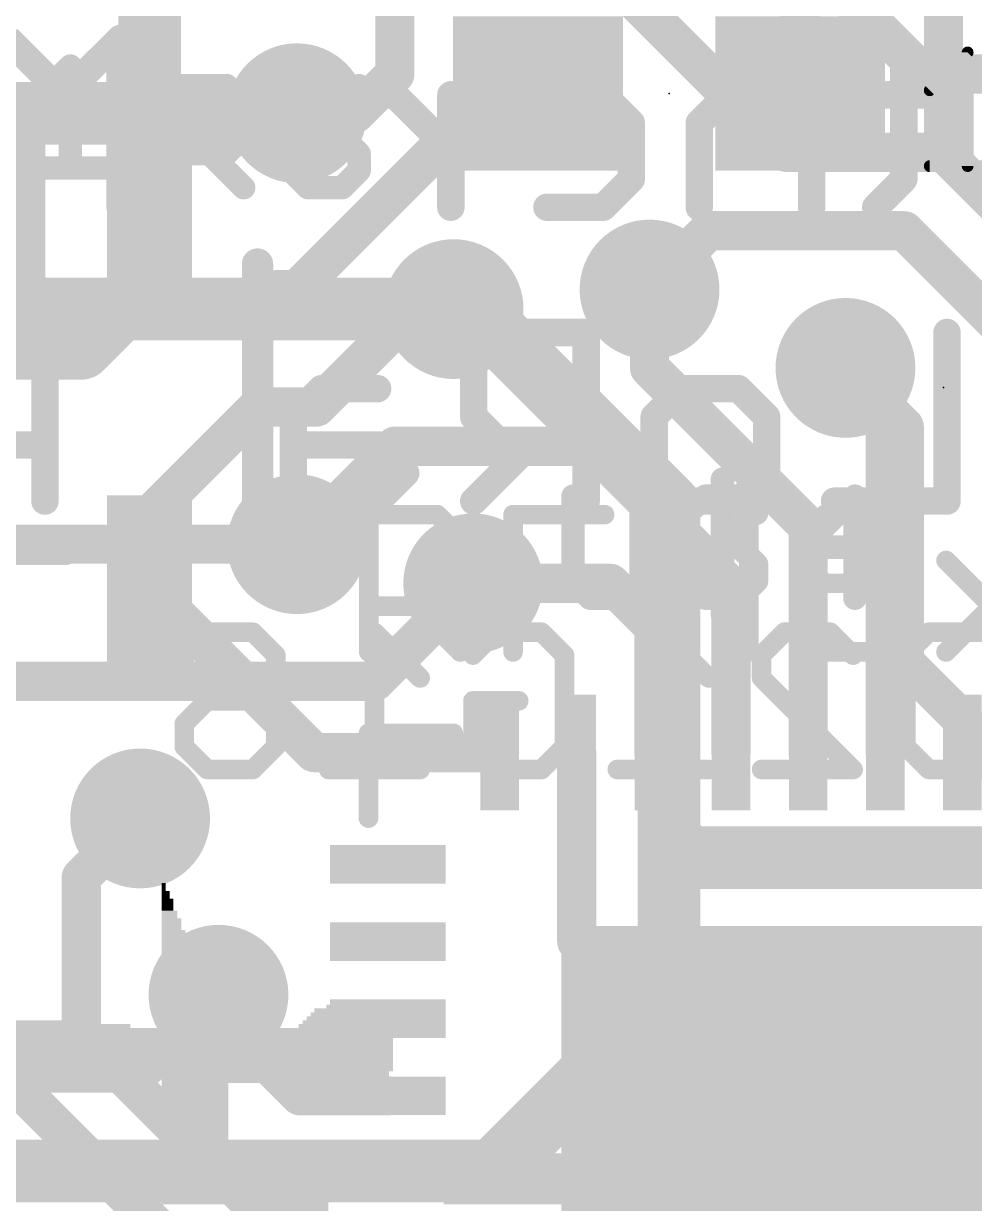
# Model space of a CAD drawing. Extents: x -4.5 to 52.1, y -1.8 to 26.3.
# Drawn here: x 18.29 to 24.46, y 10.2 to 17.85 of the extents above; entities that cross this region are included whole.
import ezdxf

# ---------------------------------------------------------------- set-up
doc = ezdxf.new("R2010")
doc.units = 0
for name, color, linetype in [('1', 12, 'CONTINUOUS'), ('16', 132, 'CONTINUOUS'), ('18', 110, 'CONTINUOUS'), ('21', 40, 'CONTINUOUS'), ('22', 6, 'CONTINUOUS'), ('23', 40, 'CONTINUOUS'), ('25', 253, 'CONTINUOUS'), ('27', 253, 'CONTINUOUS')]:
    doc.layers.add(name, color=color, linetype=linetype)

# ---------------------------------------------------------------- blocks, each defined once
blk = doc.blocks.new('RECT')
blk.add_solid([(-0.5, -0.5), (0.5, -0.5), (-0.5, 0.5), (0.5, 0.5)])
blk = doc.blocks.new('ROUNDV')
at = {"const_width": 0.5}
blk.add_lwpolyline([(0, -0.25, 1), (0, 0.25, 1), (0, -0.25)], format="xyb", dxfattribs=at)

msp = doc.modelspace()

# ---------------------------------------------------------------- linework, layer by layer
at = {"layer": '1'}
for points, const_width in [([(23.329, 18.669), (23.329, 17.399)], 0.254), ([(19.111, 18.15), (19.111, 16.7941)], 0.4064), ([(20.701, 17.526), (20.701, 18.122)], 0.254), ([(24.257, 17.018), (24.257, 18.034)], 0.254), ([(20.701, 17.526), (20.447, 17.272)], 0.254), ([(21.336, 17.399), (20.066, 16.129)], 0.254), ([(21.629, 17.399), (21.336, 17.399)], 0.254), ([(20.447, 17.272), (20.066, 17.272)], 0.254), ([(24.88, 16.395), (24.257, 17.018)], 0.254), ([(19.111, 16.19), (19.111, 16.7941)], 0.4064), ([(18.669, 15.748), (19.111, 16.19)], 0.4064), ([(20.066, 16.129), (19.939, 16.129)], 0.254), ([(22.352, 15.621), (22.352, 16.129)], 0.254), ([(22.352, 16.002), (22.352, 16.129)], 0.254), ([(20.193, 15.367), (20.828, 16.002)], 0.254), ([(20.828, 16.002), (21.082, 16.002)], 0.254), ([(16.09, 15.748), (18.669, 15.748)], 0.4064), ([(23.38, 14.593), (22.352, 15.621)], 0.254), ([(23.88, 15.363), (23.622, 15.621)], 0.254), ([(19.111, 14.666), (19.812, 15.367)], 0.254), ([(19.812, 15.367), (20.193, 15.367)], 0.254), ([(23.88, 13.127), (23.88, 15.363)], 0.254), ([(20.066, 14.478), (20.701, 15.113)], 0.254), ([(20.701, 15.113), (21.971, 15.113)], 0.254), ([(21.971, 15.113), (22.88, 14.204)], 0.254), ([(19.111, 14.1939), (19.111, 14.666)], 0.254), ([(23.38, 13.127), (23.38, 14.593)], 0.254), ([(20.1779, 13.127), (19.111, 14.1939)], 0.254), ([(21.209, 14.224), (22.098, 14.224)], 0.254), ([(22.098, 14.224), (22.38, 13.942)], 0.254), ([(22.88, 14.204), (22.88, 13.127)], 0.254), ([(22.38, 13.942), (22.38, 13.127)], 0.254), ([(21.38, 13.127), (20.1779, 13.127)], 0.254), ([(21.88, 13.127), (21.88, 11.902)], 0.254), ([(18.669, 12.319), (19.05, 12.7)], 0.254), ([(18.669, 11.303), (18.669, 12.319)], 0.254), ([(21.88, 11.902), (24.13, 9.652)], 0.254), ([(19.558, 11.43), (19.558, 11.557)], 0.254), ([(20.086, 10.902), (19.558, 11.43)], 0.254), ([(20.07, 9.902), (18.669, 11.303)], 0.254), ([(18.253, 10.961), (17.78, 10.961)], 0.254), ([(19.812, 9.402), (18.253, 10.961)], 0.254), ([(20.655, 10.902), (20.086, 10.902)], 0.254)]:
    msp.add_lwpolyline(points, dxfattribs=dict(at, const_width=const_width))
for points, const_width in [([(20.7459, 17.4811, 1), (20.6561, 17.5709)], 0.127), ([(20.6375, 17.526, 1), (20.7645, 17.526)], 0.127), ([(21.336, 17.4625, 1), (21.336, 17.3355)], 0.127), ([(21.3809, 17.3541, 1), (21.2911, 17.4439)], 0.127), ([(21.629, 17.3355, 1), (21.629, 17.4625)], 0.127), ([(23.2655, 17.399, 1), (23.3925, 17.399)], 0.127), ([(20.066, 17.3355, 1), (20.066, 17.2085)], 0.127), ([(20.4021, 17.3169, 1), (20.4919, 17.2271)], 0.127), ([(20.447, 17.2085, 1), (20.447, 17.3355)], 0.127), ([(24.3019, 17.0629, 1), (24.2121, 16.9731)], 0.127), ([(24.1935, 17.018, 1), (24.3205, 17.018)], 0.127), ([(19.2126, 16.7941, 1), (19.0094, 16.7941)], 0.2032), ([(19.0094, 16.7941, 1), (19.2126, 16.7941)], 0.2032), ([(19.1828, 16.1182, 1), (19.0392, 16.2618)], 0.2032), ([(19.0094, 16.19, 1), (19.2126, 16.19)], 0.2032), ([(19.939, 16.1925, 1), (19.939, 16.0655)], 0.127), ([(20.0211, 16.1739, 1), (20.1109, 16.0841)], 0.127), ([(20.066, 16.0655, 1), (20.066, 16.1925)], 0.127), ([(22.4155, 16.129, 1), (22.2885, 16.129)], 0.127), ([(22.4155, 16.129, 1), (22.2885, 16.129)], 0.127), ([(20.828, 16.0655, 1), (20.828, 15.9385)], 0.127), ([(20.8729, 15.9571, 1), (20.7831, 16.0469)], 0.127), ([(21.082, 15.9385, 1), (21.082, 16.0655)], 0.127), ([(22.2885, 16.002, 1), (22.4155, 16.002)], 0.127), ([(18.5972, 15.8198, 1), (18.7408, 15.6762)], 0.2032), ([(18.669, 15.6464, 1), (18.669, 15.8496)], 0.2032), ([(22.3969, 15.6659, 1), (22.3071, 15.5761)], 0.127), ([(22.2885, 15.621, 1), (22.4155, 15.621)], 0.127), ([(23.6669, 15.6659, 1), (23.5771, 15.5761)], 0.127), ([(19.812, 15.4305, 1), (19.812, 15.3035)], 0.127), ([(19.8569, 15.3221, 1), (19.7671, 15.4119)], 0.127), ([(20.1481, 15.4119, 1), (20.2379, 15.3221)], 0.127), ([(20.193, 15.3035, 1), (20.193, 15.4305)], 0.127), ([(23.9435, 15.363, 1), (23.8165, 15.363)], 0.127), ([(23.8351, 15.3181, 1), (23.9249, 15.4079)], 0.127), ([(20.701, 15.1765, 1), (20.701, 15.0495)], 0.127), ([(20.7459, 15.0681, 1), (20.6561, 15.1579)], 0.127), ([(22.0159, 15.1579, 1), (21.9261, 15.0681)], 0.127), ([(21.971, 15.0495, 1), (21.971, 15.1765)], 0.127), ([(19.1745, 14.666, 1), (19.0475, 14.666)], 0.127), ([(19.0661, 14.7109, 1), (19.1559, 14.6211)], 0.127), ([(23.4435, 14.593, 1), (23.3165, 14.593)], 0.127), ([(23.3351, 14.5481, 1), (23.4249, 14.6379)], 0.127), ([(20.0211, 14.5229, 1), (20.1109, 14.4331)], 0.127), ([(19.1559, 14.2388, 1), (19.0661, 14.149)], 0.127), ([(21.209, 14.2875, 1), (21.209, 14.1605)], 0.127), ([(22.1429, 14.2689, 1), (22.0531, 14.1791)], 0.127), ([(22.098, 14.1605, 1), (22.098, 14.2875)], 0.127), ([(22.9435, 14.204, 1), (22.8165, 14.204)], 0.127), ([(22.8351, 14.1591, 1), (22.9249, 14.2489)], 0.127), ([(19.0475, 14.1939, 1), (19.1745, 14.1939)], 0.127), ([(22.4435, 13.942, 1), (22.3165, 13.942)], 0.127), ([(22.3351, 13.8971, 1), (22.4249, 13.9869)], 0.127), ([(20.1779, 13.1905, 1), (20.1779, 13.0635)], 0.127), ([(20.133, 13.0821, 1), (20.2228, 13.1719)], 0.127), ([(21.38, 13.0635, 1), (21.38, 13.1905)], 0.127), ([(21.9435, 13.127, 1), (21.8165, 13.127)], 0.127), ([(22.3165, 13.127, 1), (22.4435, 13.127)], 0.127), ([(22.8165, 13.127, 1), (22.9435, 13.127)], 0.127), ([(23.3165, 13.127, 1), (23.4435, 13.127)], 0.127), ([(23.8165, 13.127, 1), (23.9435, 13.127)], 0.127), ([(19.0949, 12.6551, 1), (19.0051, 12.7449)], 0.127), ([(18.7325, 12.319, 1), (18.6055, 12.319)], 0.127), ([(18.6241, 12.3639, 1), (18.7139, 12.2741)], 0.127), ([(21.9249, 11.9469, 1), (21.8351, 11.8571)], 0.127), ([(21.8165, 11.902, 1), (21.9435, 11.902)], 0.127), ([(19.6215, 11.557, 1), (19.4945, 11.557)], 0.127), ([(19.6029, 11.4749, 1), (19.5131, 11.3851)], 0.127), ([(19.4945, 11.43, 1), (19.6215, 11.43)], 0.127), ([(18.7139, 11.3479, 1), (18.6241, 11.2581)], 0.127), ([(18.6055, 11.303, 1), (18.7325, 11.303)], 0.127), ([(18.2979, 11.0059, 1), (18.2081, 10.9161)], 0.127), ([(18.253, 10.8975, 1), (18.253, 11.0245)], 0.127), ([(20.086, 10.9655, 1), (20.086, 10.8385)], 0.127), ([(20.655, 10.8385, 1), (20.655, 10.9655)], 0.127), ([(20.0411, 10.8571, 1), (20.1309, 10.9469)], 0.127)]:
    msp.add_lwpolyline(points, format="xyb", dxfattribs=dict(at, const_width=const_width))
at = {"layer": '16'}
for points, const_width in [([(23.368, 18.288), (24.13, 17.526)], 0.254), ([(23.241, 17.018), (22.098, 18.161)], 0.254), ([(24.13, 17.526), (25.019, 17.526)], 0.254), ([(20.066, 17.272), (15.5924, 17.272)], 0.4064), ([(24.257, 17.018), (23.241, 17.018)], 0.254), ([(26.416, 14.859), (24.257, 17.018)], 0.254), ([(22.733, 16.51), (22.352, 16.129)], 0.254), ([(24.003, 16.51), (22.733, 16.51)], 0.254), ([(24.892, 15.621), (24.003, 16.51)], 0.254), ([(15.621, 16.002), (21.082, 16.002)], 0.4064), ([(21.209, 16.002), (22.479, 14.732)], 0.4064), ([(21.209, 16.002), (21.082, 16.002)], 0.254), ([(24.003, 15.24), (23.622, 15.621)], 0.254), ([(24.003, 13.716), (24.003, 15.24)], 0.254), ([(22.479, 14.732), (22.479, 12.573)], 0.4064), ([(17.526, 14.478), (20.066, 14.478)], 0.254), ([(20.574, 13.589), (21.209, 14.224)], 0.254), ([(24.638, 13.081), (24.003, 13.716)], 0.254), ([(17.399, 13.589), (20.574, 13.589)], 0.254), ([(22.479, 12.573), (22.479, 11.557)], 0.4064), ([(22.479, 12.573), (22.606, 12.446)], 0.4064), ([(22.606, 12.446), (27.051, 12.446)], 0.4064), ([(22.479, 11.557), (21.336, 10.414)], 0.4064), ([(19.05, 11.049), (19.558, 11.557)], 0.254), ([(16.51, 11.049), (19.05, 11.049)], 0.254), ([(20.066, 10.414), (17.272, 10.414)], 0.4064), ([(21.336, 10.414), (20.066, 10.414)], 0.4064), ([(20.066, 10.414), (20.066, 6.985)], 0.4064)]:
    msp.add_lwpolyline(points, dxfattribs=dict(at, const_width=const_width))
for points, const_width in [([(24.13, 17.5895, 1), (24.13, 17.4625)], 0.127), ([(24.0851, 17.4811, 1), (24.1749, 17.5709)], 0.127), ([(20.066, 17.1704, 1), (20.066, 17.3736)], 0.2032), ([(23.241, 17.0815, 1), (23.241, 16.9545)], 0.127), ([(24.3019, 17.0629, 1), (24.2121, 16.9731)], 0.127), ([(24.257, 16.9545, 1), (24.257, 17.0815)], 0.127), ([(23.1961, 16.9731, 1), (23.2859, 17.0629)], 0.127), ([(22.733, 16.5735, 1), (22.733, 16.4465)], 0.127), ([(22.7779, 16.4651, 1), (22.6881, 16.5549)], 0.127), ([(24.0479, 16.5549, 1), (23.9581, 16.4651)], 0.127), ([(24.003, 16.4465, 1), (24.003, 16.5735)], 0.127), ([(22.3071, 16.1739, 1), (22.3969, 16.0841)], 0.127), ([(21.082, 15.9004, 1), (21.082, 16.1036)], 0.2032), ([(21.2808, 16.0738, 1), (21.1372, 15.9302)], 0.2032), ([(21.082, 16.0655, 1), (21.082, 15.9385)], 0.127), ([(21.209, 15.9385, 1), (21.209, 16.0655)], 0.127), ([(23.6669, 15.6659, 1), (23.5771, 15.5761)], 0.127), ([(24.0665, 15.24, 1), (23.9395, 15.24)], 0.127), ([(23.9581, 15.1951, 1), (24.0479, 15.2849)], 0.127), ([(22.5806, 14.732, 1), (22.3774, 14.732)], 0.2032), ([(22.4072, 14.6602, 1), (22.5508, 14.8038)], 0.2032), ([(20.066, 14.4145, 1), (20.066, 14.5415)], 0.127), ([(21.2539, 14.1791, 1), (21.1641, 14.2689)], 0.127), ([(24.0479, 13.7609, 1), (23.9581, 13.6711)], 0.127), ([(23.9395, 13.716, 1), (24.0665, 13.716)], 0.127), ([(20.5291, 13.6339, 1), (20.6189, 13.5441)], 0.127), ([(20.574, 13.5255, 1), (20.574, 13.6525)], 0.127), ([(22.5806, 12.573, 1), (22.3774, 12.573)], 0.2032), ([(22.5508, 12.6448, 1), (22.4072, 12.5012)], 0.2032), ([(22.3774, 12.573, 1), (22.5806, 12.573)], 0.2032), ([(22.606, 12.5476, 1), (22.606, 12.3444)], 0.2032), ([(22.5342, 12.3742, 1), (22.6778, 12.5178)], 0.2032), ([(22.5508, 11.4852, 1), (22.4072, 11.6288)], 0.2032), ([(19.6029, 11.5121, 1), (19.5131, 11.6019)], 0.127), ([(22.3774, 11.557, 1), (22.5806, 11.557)], 0.2032), ([(19.05, 10.9855, 1), (19.05, 11.1125)], 0.127), ([(19.0051, 11.0939, 1), (19.0949, 11.0041)], 0.127), ([(20.066, 10.5156, 1), (20.066, 10.3124)], 0.2032), ([(20.1676, 10.414, 1), (19.9644, 10.414)], 0.2032), ([(20.066, 10.3124, 1), (20.066, 10.5156)], 0.2032), ([(21.2642, 10.4858, 1), (21.4078, 10.3422)], 0.2032), ([(21.336, 10.3124, 1), (21.336, 10.5156)], 0.2032)]:
    msp.add_lwpolyline(points, format="xyb", dxfattribs=dict(at, const_width=const_width))
at = {"layer": '21'}
for points, const_width in [([(19.811, 14.694), (19.811, 16.294)], 0.2032), ([(20.5319, 13.7795), (20.5319, 14.6693)], 0.127), ([(20.5319, 14.6693), (20.9768, 14.6693)], 0.127), ([(20.9768, 14.6693), (21.1251, 14.521)], 0.127), ([(21.4674, 13.7795), (21.4674, 14.6693)], 0.127), ([(21.4674, 14.6693), (22.0606, 14.6693)], 0.127), ([(22.4029, 13.7795), (22.4029, 14.6693)], 0.127), ([(22.4029, 14.6693), (22.6995, 14.3727)], 0.127), ([(22.6995, 14.3727), (22.9961, 14.6693)], 0.127), ([(22.9961, 14.6693), (22.9961, 13.7795)], 0.127), ([(23.4868, 14.6693), (23.3385, 14.521)], 0.127), ([(23.7833, 14.6693), (23.4868, 14.6693)], 0.127), ([(23.9316, 14.521), (23.7833, 14.6693)], 0.127), ([(18.561, 14.444), (17.761, 14.444)], 0.2032), ([(21.1251, 14.521), (21.1251, 14.2244)], 0.127), ([(23.3385, 14.521), (23.3385, 14.3727)], 0.127), ([(23.9316, 13.9278), (23.9316, 14.521)], 0.127), ([(23.3385, 14.3727), (23.4868, 14.2244)], 0.127), ([(24.274, 14.3727), (24.8672, 13.7795)], 0.127), ([(24.274, 13.7795), (24.8672, 14.3727)], 0.127), ([(21.1251, 14.2244), (20.9768, 14.0761)], 0.127), ([(21.4674, 14.2244), (21.764, 14.2244)], 0.127), ([(23.4868, 14.2244), (23.9316, 14.2244)], 0.127), ([(20.9768, 14.0761), (20.5319, 14.0761)], 0.127), ([(20.8285, 14.0761), (21.1251, 13.7795)], 0.127), ([(23.3385, 13.9278), (23.4868, 13.7795)], 0.127), ([(23.7833, 13.7795), (23.9316, 13.9278)], 0.127), ([(23.4868, 13.7795), (23.7833, 13.7795)], 0.127), ([(21.08, 13.252), (20.53, 13.252)], 0.127), ([(20.53, 13.252), (20.53, 12.702)], 0.127)]:
    msp.add_lwpolyline(points, dxfattribs=dict(at, const_width=const_width))
for points, const_width in [([(19.8618, 16.294, 1), (19.7602, 16.294)], 0.1016), ([(19.7602, 14.694, 1), (19.8618, 14.694)], 0.1016), ([(20.5319, 14.701, 1), (20.5319, 14.6375)], 0.0635), ([(20.5637, 14.6693, 1), (20.5002, 14.6693)], 0.0635), ([(20.9992, 14.6917, 1), (20.9543, 14.6468)], 0.0635), ([(20.9768, 14.6375, 1), (20.9768, 14.701)], 0.0635), ([(21.4674, 14.701, 1), (21.4674, 14.6375)], 0.0635), ([(21.4992, 14.6693, 1), (21.4357, 14.6693)], 0.0635), ([(22.0606, 14.6375, 1), (22.0606, 14.701)], 0.0635), ([(22.4347, 14.6693, 1), (22.3712, 14.6693)], 0.0635), ([(22.4254, 14.6917, 1), (22.3805, 14.6468)], 0.0635), ([(23.0279, 14.6693, 1), (22.9644, 14.6693)], 0.0635), ([(23.0186, 14.6468, 1), (22.9737, 14.6917)], 0.0635), ([(23.4868, 14.701, 1), (23.4868, 14.6375)], 0.0635), ([(23.5092, 14.6468, 1), (23.4643, 14.6917)], 0.0635), ([(23.8058, 14.6917, 1), (23.7609, 14.6468)], 0.0635), ([(23.7833, 14.6375, 1), (23.7833, 14.701)], 0.0635), ([(18.561, 14.3932, 1), (18.561, 14.4948)], 0.1016), ([(21.1568, 14.521, 1), (21.0933, 14.521)], 0.0635), ([(21.1026, 14.4985, 1), (21.1475, 14.5434)], 0.0635), ([(23.3702, 14.521, 1), (23.3067, 14.521)], 0.0635), ([(23.316, 14.5434, 1), (23.3609, 14.4985)], 0.0635), ([(23.9634, 14.521, 1), (23.8999, 14.521)], 0.0635), ([(23.9092, 14.4985, 1), (23.9541, 14.5434)], 0.0635), ([(22.6771, 14.3951, 1), (22.722, 14.3502)], 0.0635), ([(22.6771, 14.3502, 1), (22.722, 14.3951)], 0.0635), ([(23.3609, 14.3951, 1), (23.316, 14.3502)], 0.0635), ([(23.3067, 14.3727, 1), (23.3702, 14.3727)], 0.0635), ([(24.2964, 14.3951, 1), (24.2515, 14.3502)], 0.0635), ([(21.0933, 14.2244, 1), (21.1568, 14.2244)], 0.0635), ([(21.1475, 14.2019, 1), (21.1026, 14.2468)], 0.0635), ([(21.4674, 14.2561, 1), (21.4674, 14.1926)], 0.0635), ([(21.764, 14.1926, 1), (21.764, 14.2561)], 0.0635), ([(23.4868, 14.2561, 1), (23.4868, 14.1926)], 0.0635), ([(23.4643, 14.2019, 1), (23.5092, 14.2468)], 0.0635), ([(23.9316, 14.1926, 1), (23.9316, 14.2561)], 0.0635), ([(20.5319, 14.1078, 1), (20.5319, 14.0443)], 0.0635), ([(20.8509, 14.0985, 1), (20.806, 14.0536)], 0.0635), ([(20.9543, 14.0985, 1), (20.9992, 14.0536)], 0.0635), ([(20.9768, 14.0443, 1), (20.9768, 14.1078)], 0.0635), ([(23.3609, 13.9502, 1), (23.316, 13.9053)], 0.0635), ([(23.8999, 13.9278, 1), (23.9634, 13.9278)], 0.0635), ([(23.9541, 13.9053, 1), (23.9092, 13.9502)], 0.0635), ([(20.5002, 13.7795, 1), (20.5637, 13.7795)], 0.0635), ([(21.1026, 13.757, 1), (21.1475, 13.802)], 0.0635), ([(21.4357, 13.7795, 1), (21.4992, 13.7795)], 0.0635), ([(22.3712, 13.7795, 1), (22.4347, 13.7795)], 0.0635), ([(22.9644, 13.7795, 1), (23.0279, 13.7795)], 0.0635), ([(23.4868, 13.8113, 1), (23.4868, 13.7477)], 0.0635), ([(23.4643, 13.757, 1), (23.5092, 13.802)], 0.0635), ([(23.7609, 13.802, 1), (23.8058, 13.757)], 0.0635), ([(23.7833, 13.7477, 1), (23.7833, 13.8113)], 0.0635), ([(24.2515, 13.802, 1), (24.2964, 13.757)], 0.0635), ([(20.53, 13.2838, 1), (20.53, 13.2203)], 0.0635), ([(20.5617, 13.252, 1), (20.4983, 13.252)], 0.0635), ([(21.08, 13.2203, 1), (21.08, 13.2838)], 0.0635), ([(20.4983, 12.702, 1), (20.5617, 12.702)], 0.0635)]:
    msp.add_lwpolyline(points, format="xyb", dxfattribs=dict(at, const_width=const_width))
at = {"layer": '22'}
for points, const_width in [([(18.5559, 17.3912), (18.1915, 17.7555)], 0.1778), ([(18.9203, 17.7555), (18.5559, 17.3912)], 0.1778), ([(18.9203, 16.6624), (18.9203, 17.7555)], 0.1778), ([(23.403, 17.7555), (23.403, 16.6624)], 0.1778), ([(24.0004, 17.5733), (24.0004, 16.8446)], 0.1778), ([(20.6998, 17.3912), (20.5176, 17.3912)], 0.1778), ([(21.0642, 17.0268), (20.6998, 17.3912)], 0.1778), ([(21.0642, 16.6624), (21.0642, 17.3912)], 0.1778), ([(21.687, 17.3912), (21.5048, 17.209)], 0.1778), ([(22.0514, 17.3912), (21.687, 17.3912)], 0.1778), ([(22.2336, 17.209), (22.0514, 17.3912)], 0.1778), ([(22.8564, 17.3912), (22.6742, 17.209)], 0.1778), ([(23.2208, 17.3912), (22.8564, 17.3912)], 0.1778), ([(23.403, 17.209), (23.2208, 17.3912)], 0.1778), ([(24.1826, 17.3912), (23.8182, 17.3912)], 0.1778), ([(21.5048, 17.209), (21.5048, 17.0268)], 0.1778), ([(22.2336, 16.8446), (22.2336, 17.209)], 0.1778), ([(22.6742, 17.209), (22.6742, 16.6624)], 0.1778), ([(21.5048, 17.0268), (22.2336, 17.0268)], 0.1778), ([(22.0514, 16.6624), (22.2336, 16.8446)], 0.1778), ([(24.0004, 16.8446), (23.8182, 16.6624)], 0.1778), ([(21.687, 16.6624), (22.0514, 16.6624)], 0.1778), ([(18.433, 15.8505), (17.8865, 15.8505)], 0.1778), ([(18.433, 14.7574), (18.433, 15.8505)], 0.1778), ([(21.3947, 15.8505), (21.2125, 15.6683)], 0.1778), ([(21.9412, 15.8505), (21.3947, 15.8505)], 0.1778), ([(21.9412, 14.7574), (21.9412, 15.8505)], 0.1778), ([(24.28, 15.8505), (24.28, 14.7574)], 0.1778), ([(21.2125, 15.6683), (21.2125, 15.304)], 0.1778), ([(20.2253, 15.4862), (20.0431, 15.304)], 0.1778), ([(20.5896, 15.4862), (20.2253, 15.4862)], 0.1778), ([(22.3819, 15.304), (22.5641, 15.4862)], 0.1778), ([(22.5641, 15.4862), (22.9284, 15.4862)], 0.1778), ([(22.9284, 15.4862), (23.1106, 15.304)], 0.1778), ([(20.0431, 15.304), (20.0431, 14.7574)], 0.1778), ([(21.2125, 15.304), (21.3947, 15.1218)], 0.1778), ([(22.3819, 14.9396), (22.3819, 15.304)], 0.1778), ([(23.1106, 15.304), (23.1106, 14.9396)], 0.1778), ([(17.8865, 15.1218), (18.433, 15.1218)], 0.1778), ([(20.5896, 15.1218), (20.0431, 15.1218)], 0.1778), ([(20.7718, 14.9396), (20.5896, 15.1218)], 0.1778), ([(21.5768, 15.1218), (21.2125, 14.7574)], 0.1778), ([(21.3947, 15.1218), (21.9412, 15.1218)], 0.1778), ([(20.5896, 14.7574), (20.7718, 14.9396)], 0.1778), ([(22.5641, 14.7574), (22.3819, 14.9396)], 0.1778), ([(23.1106, 14.9396), (22.9284, 14.7574)], 0.1778), ([(20.0431, 14.7574), (20.5896, 14.7574)], 0.1778), ([(22.9284, 14.7574), (22.5641, 14.7574)], 0.1778), ([(24.28, 14.7574), (23.5513, 14.7574)], 0.1778), ([(19.4847, 13.9073), (19.3364, 13.759)], 0.127), ([(19.7813, 13.9073), (19.4847, 13.9073)], 0.127), ([(19.9296, 13.759), (19.7813, 13.9073)], 0.127), ([(20.8651, 13.6107), (20.5685, 13.9073)], 0.127), ([(20.5685, 13.9073), (20.5685, 13.0175)], 0.127), ([(21.2075, 13.759), (21.3557, 13.9073)], 0.127), ([(21.3557, 13.9073), (21.6523, 13.9073)], 0.127), ([(21.6523, 13.9073), (21.8006, 13.759)], 0.127), ([(22.7361, 13.6107), (22.4396, 13.9073)], 0.127), ([(22.4396, 13.9073), (22.4396, 13.0175)], 0.127), ([(23.0785, 13.759), (23.2268, 13.9073)], 0.127), ([(23.2268, 13.9073), (23.5234, 13.9073)], 0.127), ([(23.5234, 13.9073), (23.6717, 13.759)], 0.127), ([(24.014, 13.759), (24.1623, 13.9073)], 0.127), ([(24.1623, 13.9073), (24.6072, 13.9073)], 0.127), ([(19.3364, 13.759), (19.3364, 13.6107)], 0.127), ([(19.9296, 13.6107), (19.9296, 13.759)], 0.127), ([(21.8006, 13.759), (21.8006, 13.1658)], 0.127), ([(23.0785, 13.6107), (23.0785, 13.759)], 0.127), ([(24.014, 13.1658), (24.014, 13.759)], 0.127), ([(19.3364, 13.6107), (19.4847, 13.4624)], 0.127), ([(19.7813, 13.4624), (19.9296, 13.6107)], 0.127), ([(23.6717, 13.0175), (23.0785, 13.6107)], 0.127), ([(19.4847, 13.4624), (19.3364, 13.3141)], 0.127), ([(19.7813, 13.4624), (19.4847, 13.4624)], 0.127), ([(19.9296, 13.3141), (19.7813, 13.4624)], 0.127), ([(21.2075, 13.1658), (21.2075, 13.4624)], 0.127), ([(21.2075, 13.4624), (21.504, 13.4624)], 0.127), ([(19.3364, 13.3141), (19.3364, 13.1658)], 0.127), ([(19.9296, 13.1658), (19.9296, 13.3141)], 0.127), ([(19.3364, 13.1658), (19.4847, 13.0175)], 0.127), ([(19.7813, 13.0175), (19.9296, 13.1658)], 0.127), ([(21.3557, 13.0175), (21.2075, 13.1658)], 0.127), ([(21.8006, 13.1658), (21.6523, 13.0175)], 0.127), ([(24.1623, 13.0175), (24.014, 13.1658)], 0.127), ([(19.4847, 13.0175), (19.7813, 13.0175)], 0.127), ([(20.8651, 13.0175), (20.2719, 13.0175)], 0.127), ([(21.6523, 13.0175), (21.3557, 13.0175)], 0.127), ([(22.7361, 13.0175), (22.143, 13.0175)], 0.127), ([(23.0785, 13.0175), (23.6717, 13.0175)], 0.127), ([(24.6072, 13.0175), (24.1623, 13.0175)], 0.127)]:
    msp.add_lwpolyline(points, dxfattribs=dict(at, const_width=const_width))
for points, const_width in [([(18.9647, 17.7555, 1), (18.8758, 17.7555)], 0.0889), ([(18.9517, 17.7241, 1), (18.8888, 17.787)], 0.0889), ([(23.4474, 17.7555, 1), (23.3585, 17.7555)], 0.0889), ([(24.0448, 17.5733, 1), (23.9559, 17.5733)], 0.0889), ([(18.5245, 17.4226, 1), (18.5873, 17.3597)], 0.0889), ([(18.5245, 17.3597, 1), (18.5873, 17.4226)], 0.0889), ([(20.5176, 17.4356, 1), (20.5176, 17.3467)], 0.0889), ([(20.7312, 17.4226, 1), (20.6684, 17.3597)], 0.0889), ([(20.6998, 17.3467, 1), (20.6998, 17.4356)], 0.0889), ([(21.1086, 17.3912, 1), (21.0197, 17.3912)], 0.0889), ([(21.687, 17.4356, 1), (21.687, 17.3467)], 0.0889), ([(21.7184, 17.3597, 1), (21.6556, 17.4226)], 0.0889), ([(22.0828, 17.4226, 1), (22.0199, 17.3597)], 0.0889), ([(22.0514, 17.3467, 1), (22.0514, 17.4356)], 0.0889), ([(22.8564, 17.4356, 1), (22.8564, 17.3467)], 0.0889), ([(22.8878, 17.3597, 1), (22.825, 17.4226)], 0.0889), ([(23.2522, 17.4226, 1), (23.1893, 17.3597)], 0.0889), ([(23.2208, 17.3467, 1), (23.2208, 17.4356)], 0.0889), ([(23.8182, 17.4356, 1), (23.8182, 17.3467)], 0.0889), ([(24.1826, 17.3467, 1), (24.1826, 17.4356)], 0.0889), ([(21.5493, 17.209, 1), (21.4604, 17.209)], 0.0889), ([(22.278, 17.209, 1), (22.1891, 17.209)], 0.0889), ([(22.7187, 17.209, 1), (22.6298, 17.209)], 0.0889), ([(21.4734, 17.2404, 1), (21.5362, 17.1775)], 0.0889), ([(22.2021, 17.1775, 1), (22.265, 17.2404)], 0.0889), ([(22.6428, 17.2404, 1), (22.7056, 17.1775)], 0.0889), ([(23.3715, 17.1775, 1), (23.4344, 17.2404)], 0.0889), ([(21.0327, 16.9953, 1), (21.0956, 17.0582)], 0.0889), ([(21.5048, 17.0712, 1), (21.5048, 16.9823)], 0.0889), ([(21.4604, 17.0268, 1), (21.5493, 17.0268)], 0.0889), ([(22.2336, 16.9823, 1), (22.2336, 17.0712)], 0.0889), ([(22.265, 16.8132, 1), (22.2021, 16.876)], 0.0889), ([(24.0318, 16.8132, 1), (23.9689, 16.876)], 0.0889), ([(22.1891, 16.8446, 1), (22.278, 16.8446)], 0.0889), ([(23.9559, 16.8446, 1), (24.0448, 16.8446)], 0.0889), ([(21.687, 16.7069, 1), (21.687, 16.618)], 0.0889), ([(22.0514, 16.618, 1), (22.0514, 16.7069)], 0.0889), ([(18.8758, 16.6624, 1), (18.9647, 16.6624)], 0.0889), ([(21.0197, 16.6624, 1), (21.1086, 16.6624)], 0.0889), ([(22.0199, 16.6938, 1), (22.0828, 16.631)], 0.0889), ([(22.6298, 16.6624, 1), (22.7187, 16.6624)], 0.0889), ([(23.3585, 16.6624, 1), (23.4474, 16.6624)], 0.0889), ([(23.7868, 16.6938, 1), (23.8496, 16.631)], 0.0889), ([(18.4775, 15.8505, 1), (18.3886, 15.8505)], 0.0889), ([(18.433, 15.8061, 1), (18.433, 15.895)], 0.0889), ([(21.3947, 15.895, 1), (21.3947, 15.8061)], 0.0889), ([(21.4261, 15.8191, 1), (21.3632, 15.882)], 0.0889), ([(21.9857, 15.8505, 1), (21.8968, 15.8505)], 0.0889), ([(21.9412, 15.8061, 1), (21.9412, 15.895)], 0.0889), ([(24.3245, 15.8505, 1), (24.2356, 15.8505)], 0.0889), ([(21.2569, 15.6683, 1), (21.168, 15.6683)], 0.0889), ([(21.181, 15.6998, 1), (21.2439, 15.6369)], 0.0889), ([(20.2253, 15.5306, 1), (20.2253, 15.4417)], 0.0889), ([(20.2567, 15.4547, 1), (20.1938, 15.5176)], 0.0889), ([(20.5896, 15.4417, 1), (20.5896, 15.5306)], 0.0889), ([(22.5641, 15.5306, 1), (22.5641, 15.4417)], 0.0889), ([(22.5955, 15.4547, 1), (22.5326, 15.5176)], 0.0889), ([(22.9599, 15.5176, 1), (22.897, 15.4547)], 0.0889), ([(22.9284, 15.4417, 1), (22.9284, 15.5306)], 0.0889), ([(20.0116, 15.3354, 1), (20.0745, 15.2725)], 0.0889), ([(20.0875, 15.304, 1), (19.9986, 15.304)], 0.0889), ([(21.2439, 15.3354, 1), (21.181, 15.2725)], 0.0889), ([(22.4263, 15.304, 1), (22.3374, 15.304)], 0.0889), ([(22.3504, 15.3354, 1), (22.4133, 15.2725)], 0.0889), ([(23.1551, 15.304, 1), (23.0662, 15.304)], 0.0889), ([(23.0792, 15.2725, 1), (23.142, 15.3354)], 0.0889), ([(21.168, 15.304, 1), (21.2569, 15.304)], 0.0889), ([(18.433, 15.0773, 1), (18.433, 15.1662)], 0.0889), ([(20.0431, 15.1662, 1), (20.0431, 15.0773)], 0.0889), ([(20.6211, 15.1532, 1), (20.5582, 15.0903)], 0.0889), ([(20.5896, 15.0773, 1), (20.5896, 15.1662)], 0.0889), ([(21.3947, 15.1662, 1), (21.3947, 15.0773)], 0.0889), ([(21.3632, 15.0903, 1), (21.4261, 15.1532)], 0.0889), ([(21.6083, 15.0903, 1), (21.5454, 15.1532)], 0.0889), ([(21.9412, 15.0773, 1), (21.9412, 15.1662)], 0.0889), ([(20.8033, 14.9082, 1), (20.7404, 14.971)], 0.0889), ([(20.7404, 14.9082, 1), (20.8033, 14.971)], 0.0889), ([(22.4133, 14.971, 1), (22.3504, 14.9082)], 0.0889), ([(23.142, 14.9082, 1), (23.0792, 14.971)], 0.0889), ([(22.3374, 14.9396, 1), (22.4263, 14.9396)], 0.0889), ([(23.0662, 14.9396, 1), (23.1551, 14.9396)], 0.0889), ([(20.0431, 14.8018, 1), (20.0431, 14.713)], 0.0889), ([(20.5896, 14.713, 1), (20.5896, 14.8018)], 0.0889), ([(22.5641, 14.8018, 1), (22.5641, 14.713)], 0.0889), ([(22.9284, 14.713, 1), (22.9284, 14.8018)], 0.0889), ([(23.5513, 14.8018, 1), (23.5513, 14.713)], 0.0889), ([(24.28, 14.713, 1), (24.28, 14.8018)], 0.0889), ([(18.3886, 14.7574, 1), (18.4775, 14.7574)], 0.0889), ([(19.9986, 14.7574, 1), (20.0875, 14.7574)], 0.0889), ([(20.5582, 14.7888, 1), (20.6211, 14.726)], 0.0889), ([(21.181, 14.7888, 1), (21.2439, 14.726)], 0.0889), ([(21.8968, 14.7574, 1), (21.9857, 14.7574)], 0.0889), ([(22.5326, 14.726, 1), (22.5955, 14.7888)], 0.0889), ([(22.897, 14.7888, 1), (22.9599, 14.726)], 0.0889), ([(24.2356, 14.7574, 1), (24.3245, 14.7574)], 0.0889), ([(19.4847, 13.939, 1), (19.4847, 13.8755)], 0.0635), ([(19.5072, 13.8848, 1), (19.4623, 13.9297)], 0.0635), ([(19.8037, 13.9297, 1), (19.7588, 13.8848)], 0.0635), ([(19.7813, 13.8755, 1), (19.7813, 13.939)], 0.0635), ([(20.6003, 13.9073, 1), (20.5368, 13.9073)], 0.0635), ([(20.591, 13.9297, 1), (20.5461, 13.8848)], 0.0635), ([(21.3557, 13.939, 1), (21.3557, 13.8755)], 0.0635), ([(21.3782, 13.8848, 1), (21.3333, 13.9297)], 0.0635), ([(21.6748, 13.9297, 1), (21.6299, 13.8848)], 0.0635), ([(21.6523, 13.8755, 1), (21.6523, 13.939)], 0.0635), ([(22.4713, 13.9073, 1), (22.4078, 13.9073)], 0.0635), ([(22.462, 13.9297, 1), (22.4171, 13.8848)], 0.0635), ([(23.2268, 13.939, 1), (23.2268, 13.8755)], 0.0635), ([(23.2492, 13.8848, 1), (23.2043, 13.9297)], 0.0635), ([(23.5458, 13.9297, 1), (23.5009, 13.8848)], 0.0635), ([(23.5234, 13.8755, 1), (23.5234, 13.939)], 0.0635), ([(24.1623, 13.939, 1), (24.1623, 13.8755)], 0.0635), ([(24.1848, 13.8848, 1), (24.1399, 13.9297)], 0.0635), ([(19.3682, 13.759, 1), (19.3047, 13.759)], 0.0635), ([(19.314, 13.7814, 1), (19.3589, 13.7365)], 0.0635), ([(19.9613, 13.759, 1), (19.8978, 13.759)], 0.0635), ([(19.9071, 13.7365, 1), (19.952, 13.7814)], 0.0635), ([(21.185, 13.7814, 1), (21.2299, 13.7365)], 0.0635), ([(21.8324, 13.759, 1), (21.7689, 13.759)], 0.0635), ([(21.7782, 13.7365, 1), (21.8231, 13.7814)], 0.0635), ([(23.1102, 13.759, 1), (23.0467, 13.759)], 0.0635), ([(23.056, 13.7814, 1), (23.1009, 13.7365)], 0.0635), ([(23.6492, 13.7365, 1), (23.6941, 13.7814)], 0.0635), ([(24.0458, 13.759, 1), (23.9823, 13.759)], 0.0635), ([(23.9916, 13.7814, 1), (24.0365, 13.7365)], 0.0635), ([(19.3047, 13.6107, 1), (19.3682, 13.6107)], 0.0635), ([(19.3589, 13.6331, 1), (19.314, 13.5882)], 0.0635), ([(19.8978, 13.6107, 1), (19.9613, 13.6107)], 0.0635), ([(19.952, 13.5882, 1), (19.9071, 13.6331)], 0.0635), ([(20.8427, 13.5882, 1), (20.8876, 13.6331)], 0.0635), ([(22.7137, 13.5882, 1), (22.7586, 13.6331)], 0.0635), ([(23.1009, 13.6331, 1), (23.056, 13.5882)], 0.0635), ([(23.0467, 13.6107, 1), (23.1102, 13.6107)], 0.0635), ([(19.4847, 13.4941, 1), (19.4847, 13.4306)], 0.0635), ([(19.5072, 13.4399, 1), (19.4623, 13.4848)], 0.0635), ([(19.4623, 13.4399, 1), (19.5072, 13.4848)], 0.0635), ([(19.8037, 13.4848, 1), (19.7588, 13.4399)], 0.0635), ([(19.7588, 13.4848, 1), (19.8037, 13.4399)], 0.0635), ([(19.7813, 13.4306, 1), (19.7813, 13.4941)], 0.0635), ([(21.2392, 13.4624, 1), (21.1757, 13.4624)], 0.0635), ([(21.2075, 13.4941, 1), (21.2075, 13.4306)], 0.0635), ([(21.504, 13.4306, 1), (21.504, 13.4941)], 0.0635), ([(19.3682, 13.3141, 1), (19.3047, 13.3141)], 0.0635), ([(19.314, 13.3365, 1), (19.3589, 13.2916)], 0.0635), ([(19.9613, 13.3141, 1), (19.8978, 13.3141)], 0.0635), ([(19.9071, 13.2916, 1), (19.952, 13.3365)], 0.0635), ([(19.3047, 13.1658, 1), (19.3682, 13.1658)], 0.0635), ([(19.3589, 13.1882, 1), (19.314, 13.1433)], 0.0635), ([(19.8978, 13.1658, 1), (19.9613, 13.1658)], 0.0635), ([(19.952, 13.1433, 1), (19.9071, 13.1882)], 0.0635), ([(21.2299, 13.1882, 1), (21.185, 13.1433)], 0.0635), ([(21.1757, 13.1658, 1), (21.2392, 13.1658)], 0.0635), ([(21.7689, 13.1658, 1), (21.8324, 13.1658)], 0.0635), ([(21.8231, 13.1433, 1), (21.7782, 13.1882)], 0.0635), ([(23.9823, 13.1658, 1), (24.0458, 13.1658)], 0.0635), ([(24.0365, 13.1882, 1), (23.9916, 13.1433)], 0.0635), ([(19.4847, 13.0493, 1), (19.4847, 12.9857)], 0.0635), ([(19.7813, 12.9857, 1), (19.7813, 13.0493)], 0.0635), ([(20.2719, 13.0493, 1), (20.2719, 12.9857)], 0.0635), ([(20.8651, 12.9857, 1), (20.8651, 13.0493)], 0.0635), ([(21.3557, 13.0493, 1), (21.3557, 12.9857)], 0.0635), ([(21.6523, 12.9857, 1), (21.6523, 13.0493)], 0.0635), ([(22.143, 13.0493, 1), (22.143, 12.9857)], 0.0635), ([(22.7361, 12.9857, 1), (22.7361, 13.0493)], 0.0635), ([(23.0785, 13.0493, 1), (23.0785, 12.9857)], 0.0635), ([(23.6717, 12.9857, 1), (23.6717, 13.0493)], 0.0635), ([(24.1623, 13.0493, 1), (24.1623, 12.9857)], 0.0635), ([(19.4623, 12.995, 1), (19.5072, 13.04)], 0.0635), ([(19.7588, 13.04, 1), (19.8037, 12.995)], 0.0635), ([(20.5368, 13.0175, 1), (20.6003, 13.0175)], 0.0635), ([(21.3333, 12.995, 1), (21.3782, 13.04)], 0.0635), ([(21.6299, 13.04, 1), (21.6748, 12.995)], 0.0635), ([(22.4078, 13.0175, 1), (22.4713, 13.0175)], 0.0635), ([(23.6492, 12.995, 1), (23.6941, 13.04)], 0.0635), ([(24.1399, 12.995, 1), (24.1848, 13.04)], 0.0635)]:
    msp.add_lwpolyline(points, format="xyb", dxfattribs=dict(at, const_width=const_width))
at = {"layer": '23'}
for p in [(22.479, 17.399), (24.257, 15.494)]:
    msp.add_point(p, dxfattribs=at)
at = {"layer": '25', "const_width": 0.1524}
for points in [[(18.3778, 17.357), (18.5981, 17.5774)], [(18.5981, 17.5774), (18.5981, 16.9164)], [(19.2804, 16.7894), (19.2804, 17.4504)], [(19.2804, 17.4504), (19.6108, 17.4504)], [(19.6108, 17.4504), (19.721, 17.3402)], [(20.4694, 17.4504), (20.2491, 17.3402)], [(19.721, 17.3402), (19.721, 17.1199)], [(20.2491, 17.3402), (20.0288, 17.1199)], [(19.721, 17.1199), (19.6108, 17.0097)], [(20.0288, 17.1199), (20.0288, 16.8996)], [(20.3593, 17.1199), (20.0288, 17.1199)], [(20.4694, 17.0097), (20.3593, 17.1199)], [(19.6108, 17.0097), (19.2804, 17.0097)], [(19.5007, 17.0097), (19.721, 16.7894)], [(20.4694, 16.8996), (20.4694, 17.0097)], [(18.3778, 16.9164), (18.8184, 16.9164)], [(20.0288, 16.8996), (20.1389, 16.7894)], [(20.3593, 16.7894), (20.4694, 16.8996)], [(20.1389, 16.7894), (20.3593, 16.7894)], [(22.8249, 14.8993), (22.8249, 14.018)], [(21.8562, 14.7892), (21.8562, 14.2384)], [(22.2968, 14.2384), (22.2968, 14.7892)], [(22.6046, 14.679), (22.7148, 14.7892)], [(22.7148, 14.7892), (22.9351, 14.7892)], [(22.9351, 14.7892), (23.0453, 14.679)], [(23.6835, 14.7892), (23.353, 14.4587)], [(23.6835, 14.1282), (23.6835, 14.7892)], [(22.6046, 14.5688), (22.6046, 14.679)], [(22.7148, 14.4587), (22.6046, 14.5688)], [(22.9351, 14.4587), (22.7148, 14.4587)], [(23.0453, 14.3485), (22.9351, 14.4587)], [(23.353, 14.4587), (23.7937, 14.4587)], [(23.0453, 14.2384), (23.0453, 14.3485)], [(21.8562, 14.2384), (21.9664, 14.1282)], [(22.1867, 14.1282), (22.2968, 14.2384)], [(22.6046, 14.2384), (22.7148, 14.1282)], [(22.9351, 14.1282), (23.0453, 14.2384)], [(21.9664, 14.1282), (22.1867, 14.1282)], [(22.7148, 14.1282), (22.9351, 14.1282)]]:
    msp.add_lwpolyline(points, dxfattribs=at)
at = {"layer": '25', "const_width": 0.0762}
for points in [[(18.6362, 17.5774, 1), (18.56, 17.5774)], [(18.625, 17.5504, 1), (18.5712, 17.6043)], [(19.3185, 17.4504, 1), (19.2423, 17.4504)], [(19.2804, 17.4885, 1), (19.2804, 17.4123)], [(19.6378, 17.4773, 1), (19.5839, 17.4234)], [(19.6108, 17.4123, 1), (19.6108, 17.4885)], [(20.4865, 17.4163, 1), (20.4524, 17.4844)], [(18.3508, 17.384, 1), (18.4047, 17.3301)], [(19.7591, 17.3402, 1), (19.6829, 17.3402)], [(19.6941, 17.3133, 1), (19.748, 17.3671)], [(20.2321, 17.3743, 1), (20.2661, 17.3061)], [(20.276, 17.3133, 1), (20.2222, 17.3671)], [(19.6829, 17.1199, 1), (19.7591, 17.1199)], [(19.748, 17.0929, 1), (19.6941, 17.1468)], [(20.0018, 17.1468, 1), (20.0557, 17.0929)], [(20.0669, 17.1199, 1), (19.9907, 17.1199)], [(20.0288, 17.158, 1), (20.0288, 17.0818)], [(20.3862, 17.1468, 1), (20.3323, 17.0929)], [(20.3593, 17.0818, 1), (20.3593, 17.158)], [(19.2804, 17.0478, 1), (19.2804, 16.9716)], [(19.5276, 17.0367, 1), (19.4737, 16.9828)], [(19.5839, 17.0367, 1), (19.6378, 16.9828)], [(19.6108, 16.9716, 1), (19.6108, 17.0478)], [(20.5075, 17.0097, 1), (20.4313, 17.0097)], [(20.4425, 16.9828, 1), (20.4964, 17.0367)], [(18.3778, 16.9545, 1), (18.3778, 16.8783)], [(18.8184, 16.8783, 1), (18.8184, 16.9545)], [(18.56, 16.9164, 1), (18.6362, 16.9164)], [(20.0557, 16.9265, 1), (20.0018, 16.8726)], [(19.9907, 16.8996, 1), (20.0669, 16.8996)], [(20.4313, 16.8996, 1), (20.5075, 16.8996)], [(20.4964, 16.8726, 1), (20.4425, 16.9265)], [(19.2423, 16.7894, 1), (19.3185, 16.7894)], [(19.6941, 16.7625, 1), (19.7479, 16.8163)], [(20.1389, 16.8275, 1), (20.1389, 16.7513)], [(20.112, 16.7625, 1), (20.1659, 16.8163)], [(20.3323, 16.8163, 1), (20.3862, 16.7625)], [(20.3593, 16.7513, 1), (20.3593, 16.8275)], [(22.863, 14.8993, 1), (22.7868, 14.8993)], [(21.8943, 14.7892, 1), (21.8181, 14.7892)], [(22.3349, 14.7892, 1), (22.2587, 14.7892)], [(22.7148, 14.8273, 1), (22.7148, 14.7511)], [(22.7417, 14.7622, 1), (22.6878, 14.8161)], [(22.962, 14.8161, 1), (22.9082, 14.7622)], [(22.9351, 14.7511, 1), (22.9351, 14.8273)], [(23.7216, 14.7892, 1), (23.6454, 14.7892)], [(23.7105, 14.7622, 1), (23.6566, 14.8161)], [(22.6427, 14.679, 1), (22.5665, 14.679)], [(22.5777, 14.7059, 1), (22.6316, 14.6521)], [(23.0183, 14.6521, 1), (23.0722, 14.7059)], [(22.6316, 14.5958, 1), (22.5777, 14.5419)], [(22.5665, 14.5688, 1), (22.6427, 14.5688)], [(22.7148, 14.4968, 1), (22.7148, 14.4206)], [(22.962, 14.4856, 1), (22.9082, 14.4317)], [(22.9351, 14.4206, 1), (22.9351, 14.4968)], [(23.353, 14.4968, 1), (23.353, 14.4206)], [(23.7937, 14.4206, 1), (23.7937, 14.4968)], [(22.6878, 14.4317, 1), (22.7417, 14.4856)], [(23.3261, 14.4856, 1), (23.38, 14.4317)], [(23.0834, 14.3485, 1), (23.0072, 14.3485)], [(23.0183, 14.3216, 1), (23.0722, 14.3755)], [(21.8831, 14.2653, 1), (21.8293, 14.2114)], [(22.3238, 14.2114, 1), (22.2699, 14.2653)], [(22.6316, 14.2653, 1), (22.5777, 14.2114)], [(23.0722, 14.2114, 1), (23.0183, 14.2653)], [(21.8181, 14.2384, 1), (21.8943, 14.2384)], [(22.2587, 14.2384, 1), (22.3349, 14.2384)], [(23.0072, 14.2384, 1), (23.0834, 14.2384)], [(21.9664, 14.1663, 1), (21.9664, 14.0901)], [(21.9394, 14.1013, 1), (21.9933, 14.1551)], [(22.1597, 14.1551, 1), (22.2136, 14.1013)], [(22.1867, 14.0901, 1), (22.1867, 14.1663)], [(22.7148, 14.1663, 1), (22.7148, 14.0901)], [(22.6878, 14.1013, 1), (22.7417, 14.1551)], [(22.9082, 14.1551, 1), (22.962, 14.1013)], [(22.9351, 14.0901, 1), (22.9351, 14.1663)], [(23.6454, 14.1282, 1), (23.7216, 14.1282)], [(22.7868, 14.018, 1), (22.863, 14.018)]]:
    msp.add_lwpolyline(points, format="xyb", dxfattribs=at)
at = {"layer": '27', "const_width": 0.0762}
for points in [[(24.1681, 17.4206), (24.4138, 17.6663)], [(24.4138, 17.6663), (24.4138, 16.9291)], [(24.1681, 16.9291), (24.6596, 16.9291)]]:
    msp.add_lwpolyline(points, dxfattribs=at)
at = {"layer": '27', "const_width": 0.0381}
for points in [[(24.4329, 17.6663, 1), (24.3948, 17.6663)], [(24.4273, 17.6529, 1), (24.4004, 17.6798)], [(24.1546, 17.4341, 1), (24.1816, 17.4071)], [(24.1681, 16.9482, 1), (24.1681, 16.9101)], [(24.3948, 16.9291, 1), (24.4329, 16.9291)]]:
    msp.add_lwpolyline(points, format="xyb", dxfattribs=at)

# ---------------------------------------------------------------- block references
at = {"layer": '1', "xscale": 1.1, "rotation": 180}
for p in [(21.629, 17.399), (23.329, 17.399)]:
    msp.add_blockref('RECT', p, dxfattribs=at)
at = {"layer": '1'}
for p, xscale, yscale, rotation in [((18.161, 16.7941), 0.55, 1.2, 180), ((19.111, 16.7941), 0.55, 1.2, 180), ((19.111, 14.1939), 0.55, 1.2, 180), ((21.38, 13.127), 0.75, 0.25, 270), ((21.88, 13.127), 0.75, 0.25, 270), ((22.38, 13.127), 0.75, 0.25, 270), ((22.88, 13.127), 0.75, 0.25, 270), ((23.38, 13.127), 0.75, 0.25, 270), ((23.88, 13.127), 0.75, 0.25, 270), ((24.38, 13.127), 0.75, 0.25, 270)]:
    msp.add_blockref('RECT', p, dxfattribs=dict(at, xscale=xscale, yscale=yscale, rotation=rotation))
for p, xscale, yscale in [((20.655, 12.402), 0.75, 0.25), ((20.655, 11.902), 0.75, 0.25), ((24.13, 9.652), 4.7, 4.7), ((20.655, 11.402), 0.75, 0.25), ((20.655, 10.902), 0.75, 0.25), ((20.655, 10.402), 0.75, 0.25)]:
    msp.add_blockref('RECT', p, dxfattribs=dict(at, xscale=xscale, yscale=yscale))
at = {"layer": '18', "xscale": 0.9064, "yscale": 0.9064}
for p in [(20.066, 17.272), (20.066, 17.272), (22.352, 16.129), (22.352, 16.129), (21.082, 16.002), (21.082, 16.002), (23.622, 15.621), (23.622, 15.621), (20.066, 14.478), (20.066, 14.478), (21.209, 14.224), (21.209, 14.224), (19.05, 12.7), (19.05, 12.7), (19.558, 11.557), (19.558, 11.557), (24.13, 11.43), (24.13, 11.43)]:
    msp.add_blockref('ROUNDV', p, dxfattribs=at)
at = {"layer": '22', "yscale": 0.0254, "rotation": 180}
for p, xscale in [((19.2024, 12.2682), 0.0254), ((19.2024, 12.2428), 0.0254), ((19.2151, 12.2174), 0.0508), ((19.2151, 12.192), 0.0508), ((19.2278, 12.1666), 0.0762), ((19.2278, 12.1412), 0.0762), ((19.2278, 12.1158), 0.0762), ((19.2405, 12.0904), 0.1016), ((19.2405, 12.065), 0.1016), ((19.2532, 12.0396), 0.127), ((19.2532, 12.0142), 0.127), ((19.2532, 11.9888), 0.127), ((19.2659, 11.9634), 0.1524), ((19.2659, 11.938), 0.1524), ((19.2786, 11.9126), 0.1778), ((19.2786, 11.8872), 0.1778), ((19.2786, 11.8618), 0.1778), ((19.2913, 11.8364), 0.2032), ((19.2913, 11.811), 0.2032), ((19.2913, 11.7856), 0.2032), ((19.304, 11.7602), 0.2286), ((19.304, 11.7348), 0.2286), ((19.3167, 11.7094), 0.254), ((19.3167, 11.684), 0.254), ((19.3167, 11.6586), 0.254), ((19.3294, 11.6332), 0.2794), ((19.3294, 11.6078), 0.2794), ((19.3421, 11.5824), 0.3048), ((19.3421, 11.557), 0.3048), ((19.3421, 11.5316), 0.3048), ((19.3548, 11.5062), 0.3302), ((19.3548, 11.4808), 0.3302), ((20.3708, 11.4808), 0.2286), ((19.3548, 11.4554), 0.3302), ((19.3675, 11.43), 0.3556), ((19.3675, 11.4046), 0.3556), ((20.3708, 11.4046), 0.4826), ((20.3708, 11.43), 0.4318), ((20.3581, 11.4554), 0.3556), ((17.3863, 11.3792), 2.3876), ((17.653, 11.3538), 2.667), ((18.5547, 11.3284), 4.2164), ((19.3802, 11.3792), 0.381), ((19.3802, 11.3538), 0.381), ((20.3581, 11.3538), 0.5588), ((20.3708, 11.3792), 0.5334), ((18.6182, 11.303), 4.0894), ((18.6944, 11.2776), 3.9878), ((18.7706, 11.2522), 3.8354), ((18.7706, 11.2268), 3.8354), ((18.7706, 11.2014), 3.8354), ((18.9992, 11.176), 3.3782), ((19.0881, 11.1506), 3.2004), ((19.1897, 11.1252), 2.9972), ((19.2913, 11.0998), 2.794), ((19.4056, 11.0744), 2.5654), ((19.5326, 11.049), 2.2606), ((19.7104, 11.0236), 1.905), ((19.9263, 10.9982), 1.4732), ((19.4056, 10.9728), 0.4318), ((19.4056, 10.9474), 0.4318), ((20.3708, 10.9728), 0.5334), ((20.3708, 10.9474), 0.4826), ((19.4056, 10.922), 0.4318), ((19.4056, 10.8966), 0.4318), ((19.4056, 10.8712), 0.4318), ((20.3708, 10.922), 0.4318), ((20.3708, 10.8966), 0.381), ((20.3708, 10.8712), 0.2794), ((19.4056, 10.8458), 0.4318), ((19.4056, 10.8204), 0.4318), ((19.4056, 10.795), 0.4318), ((20.3708, 10.8458), 0.127), ((19.4056, 10.7696), 0.4318), ((19.4056, 10.7442), 0.4318), ((19.4056, 10.7188), 0.4318), ((19.4056, 10.6934), 0.4318), ((19.4056, 10.668), 0.4318), ((19.4056, 10.6426), 0.4318), ((19.4056, 10.6172), 0.4318), ((19.4056, 10.5918), 0.4318), ((19.4056, 10.5664), 0.4318), ((19.4056, 10.541), 0.4318), ((19.4056, 10.5156), 0.4318), ((19.4056, 10.4902), 0.4318), ((22.0853, 10.4902), 1.1176), ((21.9964, 10.5156), 0.6858), ((19.4056, 10.4648), 0.4318), ((19.4056, 10.4394), 0.4318), ((19.4056, 10.414), 0.4318), ((22.2504, 10.414), 1.905), ((22.1996, 10.4394), 1.7018), ((22.1488, 10.4648), 1.4478), ((19.4056, 10.3886), 0.4318), ((19.4056, 10.3632), 0.4318), ((19.4056, 10.3378), 0.4318), ((22.3647, 10.3378), 2.3876), ((22.3266, 10.3632), 2.2606), ((22.3012, 10.3886), 2.1082), ((19.4056, 10.3124), 0.4318), ((19.4056, 10.287), 0.4318), ((19.4056, 10.2616), 0.4318), ((22.3266, 10.2616), 2.5146), ((22.3393, 10.287), 2.4892), ((22.3647, 10.3124), 2.4384), ((19.4056, 10.2362), 0.4318), ((19.4056, 10.2108), 0.4318), ((22.3012, 10.2108), 2.5654), ((22.3139, 10.2362), 2.54)]:
    msp.add_blockref('RECT', p, dxfattribs=dict(at, xscale=xscale))

doc.saveas('drawing.dxf')
